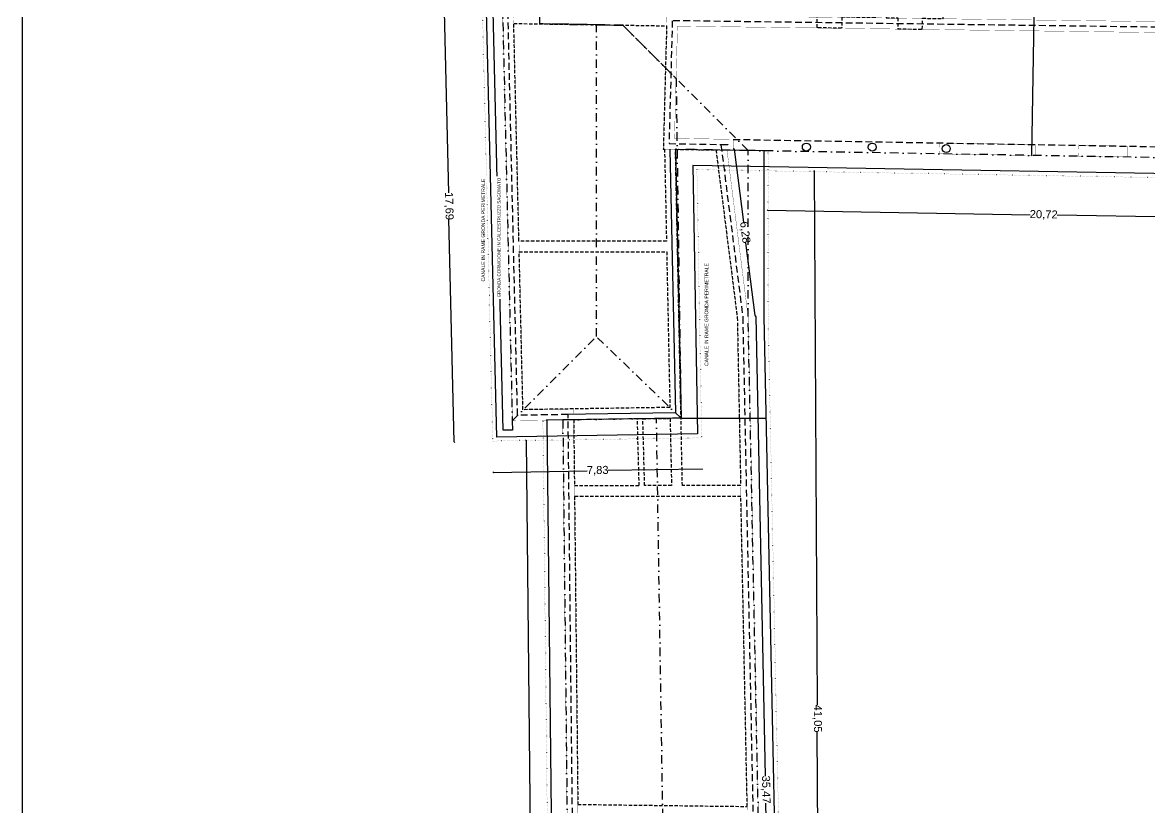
# Model space of a CAD drawing. Header units: millimetres. Extents: x 1607 to 8094, y 411 to 16262.
# Drawn here: x 1607 to 5832, y 6486 to 9427 of the extents above; entities that cross this region are included whole.
import ezdxf

# ---------------------------------------------------------------- set-up
doc = ezdxf.new("R2010")
doc.units = ezdxf.units.MM
for name, pattern in [('PUNTO', [0.25, 0, -0.25]), ('Punto e Tratto', [0.670278, 0.3175, -0.176389, 0, -0.176389]), ('TRATTEGGIATA', [19.05, 12.7, -6.35])]:
    doc.linetypes.add(name, pattern=pattern)
for name, color, linetype in [('00_CARPENTERIA CA', 7, 'Continuous'), ('00_CARPENTERIA TETTO', 5, 'Continuous'), ('00_STRUTTURE MURI', 1, 'Continuous'), ('B_QUOTE_100', 1, 'Continuous'), ('TESTO MEDIO', 2, 'Continuous')]:
    doc.layers.add(name, color=color, linetype=linetype)
doc.styles.add('ARIAL', font='arial.ttf')
doc.styles.get("Standard").update_dxf_attribs({"font": 'arial.ttf'})
doc.dimstyles.new('ARIAL', dxfattribs={"dimtxt": 7, "dimasz": 3, "dimexe": 0.18, "dimexo": 0.0625, "dimgap": 0.09, "dimtad": 0, "dimlfac": 0.01, "dimzin": 0, "dimtxsty": 'Standard', "dimblk": 'OBLIQUE', "dimcen": 0.09, "dimse1": 1, "dimse2": 1, "dimadec": 0, "dimazin": 0, "dimtfac": 1, "dimtofl": 0, "dimtmove": 0, "dimatfit": 3, "dimfxl": 1, "dimtolj": 1, "dimtzin": 0, "dimarcsym": 0})

# ---------------------------------------------------------------- blocks, each defined once
blk = doc.blocks.new('_OBLIQUE')
at = {"color": 0, "linetype": 'ByBlock'}
blk.add_line((-0.5, -0.5), (0.5, 0.5), dxfattribs=at)
blk = doc.blocks.new('*D583')
at = {"layer": 'B_QUOTE_100', "color": 0, "lineweight": -2, "transparency": 16777216}
for p, q in [((3183.9, 9623.9), (3203.8, 8789)), ((3226, 7855.6), (3206.1, 8690.4))]:
    blk.add_line(p, q, dxfattribs=at)
at = {"layer": 'Defpoints', "color": 0, "transparency": 16777216}
for p in [(3183.9, 9623.9), (3328.4, 9627.3), (3370.4, 7859)]:
    blk.add_point(p, dxfattribs=at)
at = {"layer": 'B_QUOTE_100', "color": 0, "lineweight": -2, "transparency": 16777216, "xscale": 3, "yscale": 3, "zscale": 3}
for p, rotation in [((3183.9, 9623.9), 91.361688259027), ((3226, 7855.6), 271.361688259027)]:
    blk.add_blockref('_OBLIQUE', p, dxfattribs=dict(at, rotation=rotation))
at = {"layer": 'B_QUOTE_100', "color": 0, "transparency": 16777216, "insert": (3205, 8739.7), "char_height": 30, "attachment_point": 5, "rotation": 271.3617}
blk.add_mtext('\\A1;17,69', dxfattribs=at)
blk = doc.blocks.new('*D584')
at = {"layer": 'B_QUOTE_100', "color": 0, "lineweight": -2, "transparency": 16777216}
for p, q in [((3372.2, 7741.8), (3724.7, 7747.2)), ((4155.1, 7753.8), (3802.6, 7748.4))]:
    blk.add_line(p, q, dxfattribs=at)
at = {"layer": 'Defpoints', "color": 0, "transparency": 16777216}
for p in [(3370.4, 7859), (4153.3, 7871), (4155.1, 7753.8)]:
    blk.add_point(p, dxfattribs=at)
at = {"layer": 'B_QUOTE_100', "color": 0, "lineweight": -2, "transparency": 16777216, "xscale": 3, "yscale": 3, "zscale": 3}
for p, rotation in [((3372.2, 7741.8), 180.8787690036696), ((4155.1, 7753.8), 0.8787690036696998)]:
    blk.add_blockref('_OBLIQUE', p, dxfattribs=dict(at, rotation=rotation))
at = {"layer": 'B_QUOTE_100', "color": 0, "transparency": 16777216, "insert": (3763.7, 7747.8), "char_height": 30, "attachment_point": 5, "rotation": 0.8788}
blk.add_mtext('\\A1;7,83', dxfattribs=at)
blk = doc.blocks.new('*D585')
at = {"layer": 'B_QUOTE_100', "color": 0, "lineweight": -2, "transparency": 16777216}
for p, q in [((4574.9, 8871.4), (4586.4, 6870.4)), ((4598.4, 4766.5), (4587, 6767.5))]:
    blk.add_line(p, q, dxfattribs=at)
at = {"layer": 'Defpoints', "color": 0, "transparency": 16777216}
for p in [(4453.1, 8870.7), (4574.9, 8871.4), (4476.6, 4765.8)]:
    blk.add_point(p, dxfattribs=at)
at = {"layer": 'B_QUOTE_100', "color": 0, "lineweight": -2, "transparency": 16777216, "xscale": 3, "yscale": 3, "zscale": 3}
for p, rotation in [((4574.9, 8871.4), 90.32828948123729), ((4598.4, 4766.5), 270.3282894812373)]:
    blk.add_blockref('_OBLIQUE', p, dxfattribs=dict(at, rotation=rotation))
at = {"layer": 'B_QUOTE_100', "color": 0, "transparency": 16777216, "insert": (4586.7, 6819), "char_height": 30, "attachment_point": 5, "rotation": 270.3283}
blk.add_mtext('\\A1;41,05', dxfattribs=at)
blk = doc.blocks.new('*D586')
at = {"layer": 'B_QUOTE_100', "color": 0, "lineweight": -2, "transparency": 16777216}
for p, q in [((4400, 8724.1), (5385, 8707.1)), ((6471.5, 8688.4), (5486.6, 8705.3))]:
    blk.add_line(p, q, dxfattribs=at)
at = {"layer": 'Defpoints', "color": 0, "transparency": 16777216}
for p in [(4402.6, 8871.6), (6474, 8835.9), (4400, 8724.1)]:
    blk.add_point(p, dxfattribs=at)
at = {"layer": 'B_QUOTE_100', "color": 0, "lineweight": -2, "transparency": 16777216, "xscale": 3, "yscale": 3, "zscale": 3}
for p, rotation in [((4400, 8724.1), 179.0120437991328), ((6471.5, 8688.4), 359.0120437991329)]:
    blk.add_blockref('_OBLIQUE', p, dxfattribs=dict(at, rotation=rotation))
at = {"layer": 'B_QUOTE_100', "color": 0, "transparency": 16777216, "insert": (5435.8, 8706.2), "char_height": 30, "attachment_point": 5, "rotation": 359.012}
blk.add_mtext('\\A1;20,72', dxfattribs=at)
blk = doc.blocks.new('*D600')
at = {"layer": 'B_QUOTE_100', "color": 0, "lineweight": -2, "transparency": 16777216}
for p, q in [((5414.4, 10320.4), (5403.5, 9671.3)), ((5391, 8929.5), (5401.9, 9578.5))]:
    blk.add_line(p, q, dxfattribs=at)
at = {"layer": 'Defpoints', "color": 0, "transparency": 16777216}
for p in [(5414.4, 10320.4), (5506, 10318.8), (5482.6, 8928)]:
    blk.add_point(p, dxfattribs=at)
at = {"layer": 'B_QUOTE_100', "color": 0, "lineweight": -2, "transparency": 16777216, "xscale": 3, "yscale": 3, "zscale": 3}
for p, rotation in [((5414.4, 10320.4), 89.03682458559751), ((5391, 8929.5), 269.0368245855975)]:
    blk.add_blockref('_OBLIQUE', p, dxfattribs=dict(at, rotation=rotation))
at = {"layer": 'B_QUOTE_100', "color": 0, "transparency": 16777216, "insert": (5402.7, 9624.9), "char_height": 30, "attachment_point": 5, "rotation": 89.0368}
blk.add_mtext('\\A1;13,91', dxfattribs=at)
blk = doc.blocks.new('*D603')
at = {"layer": 'B_QUOTE_100', "color": 0, "lineweight": -2, "transparency": 16777216}
for p, q in [((4356.7, 8326.4), (4391.9, 6603.7)), ((4429.3, 4779.7), (4394, 6502.3))]:
    blk.add_line(p, q, dxfattribs=at)
at = {"layer": 'Defpoints', "color": 0, "transparency": 16777216}
for p in [(4327.6, 8325.8), (4356.7, 8326.4), (4400.1, 4779.1)]:
    blk.add_point(p, dxfattribs=at)
at = {"layer": 'B_QUOTE_100', "color": 0, "lineweight": -2, "transparency": 16777216, "xscale": 3, "yscale": 3, "zscale": 3}
for p, rotation in [((4356.7, 8326.4), 91.17172959390736), ((4429.3, 4779.7), 271.1717295939073)]:
    blk.add_blockref('_OBLIQUE', p, dxfattribs=dict(at, rotation=rotation))
at = {"layer": 'B_QUOTE_100', "color": 0, "transparency": 16777216, "insert": (4393, 6553), "char_height": 30, "attachment_point": 5, "rotation": 271.1717}
blk.add_mtext('\\A1;35,47', dxfattribs=at)
blk = doc.blocks.new('*D604')
at = {"layer": 'B_QUOTE_100', "color": 0, "lineweight": -2, "transparency": 16777216}
for p, q in [((4275.1, 8952.5), (4309.7, 8679.7)), ((4354.2, 8329.1), (4319.6, 8602))]:
    blk.add_line(p, q, dxfattribs=at)
at = {"layer": 'Defpoints', "color": 0, "transparency": 16777216}
for p in [(4248.4, 8949.1), (4327.6, 8325.8), (4354.2, 8329.1)]:
    blk.add_point(p, dxfattribs=at)
at = {"layer": 'B_QUOTE_100', "color": 0, "lineweight": -2, "transparency": 16777216, "xscale": 3, "yscale": 3, "zscale": 3}
for p, rotation in [((4275.1, 8952.5), 97.23387880874779), ((4354.2, 8329.1), 277.2338788087478)]:
    blk.add_blockref('_OBLIQUE', p, dxfattribs=dict(at, rotation=rotation))
at = {"layer": 'B_QUOTE_100', "color": 0, "transparency": 16777216, "insert": (4314.6, 8640.8), "char_height": 30, "attachment_point": 5, "rotation": 277.2339}
blk.add_mtext('\\A1;6,28', dxfattribs=at)
blk = doc.blocks.new('*D618')
at = {"layer": 'B_QUOTE_100', "color": 0, "lineweight": -2, "transparency": 16777216}
for p, q in [((3495, 7861.2), (3511.4, 6354)), ((3528.9, 4745.4), (3512.5, 6252.6))]:
    blk.add_line(p, q, dxfattribs=at)
at = {"layer": 'Defpoints', "color": 0, "transparency": 16777216}
for p in [(3495, 7861.2), (3559.1, 7861.9), (3593.1, 4746.1)]:
    blk.add_point(p, dxfattribs=at)
at = {"layer": 'B_QUOTE_100', "color": 0, "lineweight": -2, "transparency": 16777216, "xscale": 3, "yscale": 3, "zscale": 3}
for p, rotation in [((3495, 7861.2), 90.62465690250956), ((3528.9, 4745.4), 270.6246569025096)]:
    blk.add_blockref('_OBLIQUE', p, dxfattribs=dict(at, rotation=rotation))
at = {"layer": 'B_QUOTE_100', "color": 0, "transparency": 16777216, "insert": (3512, 6303.3), "char_height": 30, "attachment_point": 5, "rotation": 270.6247}
blk.add_mtext('\\A1;31,16', dxfattribs=at)

msp = doc.modelspace()

# ---------------------------------------------------------------- linework, layer by layer
at = {"layer": '00_CARPENTERIA CA', "linetype": 'TRATTEGGIATA', "ltscale": 2}
for points in [[(3687.023, 4783.244), (3652.716, 7958.356), (3463.149, 7955.448), (3423.866, 9608.062), (3562.661, 9605.729), (3569.764, 10028.195), (3420.803, 10030.7), (3425.899, 10333.793), (3450.296, 10333.383), (3467.373, 12288.713), (4088.208, 12278.917), (4084.274, 12552.551), (4566.086, 12560.057), (4538.769, 14460.005), (5104.589, 14290.066), (5096.523, 12544.697), (7054.021, 12749.566), (7273.365, 10283.634), (7417.727, 9964.159), (7479.592, 8580.245), (7468.369, 7689.594), (7493.922, 7689.465), (7552.598, 4001.144)], [(6614.745, 4457.182), (6589.243, 7309.462), (6435.836, 7310.122), (6437.558, 7774.55), (6594.73, 7774.55), (6588.971, 8928.905), (6563.325, 8929.347), (6563.339, 8930.164), (6588.967, 8929.722), (6588.667, 8989.912), (6788.853, 8987.384), (6776.532, 9397.756), (4043.38, 9434.343), (4031.13, 8973.714), (4251.784, 8970.017), (4251.77, 8969.212), (4225.679, 8969.666), (4307.596, 8324.291), (4379.707, 4798.65)], [(4272.126, 8989.679), (6543.687, 8950.506)]]:
    msp.add_lwpolyline(points, dxfattribs=at)
at = {"layer": '00_CARPENTERIA TETTO', "color": 7, "linetype": 'PUNTO', "ltscale": 20}
for points in [[(5116.974, 12642.356), (7140.098, 12854.093), (7366.565, 10308.085), (7511.817, 9986.641), (7556.577, 8985.369), (6583.641, 8995.018), (6584.069, 8909.282), (6584.069, 8833.984), (4135.611, 8876.207)], [(4135.611, 8876.207), (4153.329, 7871.024), (3370.414, 7859.015), (3328.381, 9627.327), (3332.256, 10415.32), (3373.394, 12385.207), (3991.81, 12375.45), (3987.919, 12646.061), (4544.646, 12654.734)]]:
    msp.add_lwpolyline(points, dxfattribs=at)
at = {"layer": '00_CARPENTERIA TETTO'}
for points in [[(5116.904, 12627.267), (7126.507, 12837.589), (7351.849, 10304.224), (7496.96, 9983.091), (7540.884, 9000.525), (6568.566, 9010.168), (6569.069, 8909.245), (6569.069, 8849.245), (4120.339, 8891.473)], [(4120.339, 8891.473), (4138.066, 7885.791), (3385.057, 7874.241), (3343.382, 9627.468), (3347.255, 10415.127), (3388.079, 12369.974), (4007.031, 12360.208), (4003.133, 12631.296), (4544.861, 12639.736)], [(4034.401, 8952.062), (4054.803, 7965.302), (3632.616, 7958.827)], [(4055.175, 8952.491), (4076.009, 7944.846), (3632.934, 7938.05)], [(4076.009, 7944.846), (4395.506, 7944.846)]]:
    msp.add_lwpolyline(points, dxfattribs=at)
at = {"layer": '00_CARPENTERIA TETTO', "color": 4}
msp.add_lwpolyline([(3443.626, 7935.147), (3444.163, 7900.151), (3409.461, 7899.618), (3368.383, 9627.704), (3372.254, 10414.804), (3412.555, 12344.585), (4032.399, 12334.805), (4028.49, 12606.688), (4545.298, 12614.74)], dxfattribs=at)
at = {"layer": '00_CARPENTERIA TETTO', "linetype": 'Punto e Tratto', "ltscale": 100}
for points in [[(3826.715, 10346.456), (3826.715, 12085.317), (3447.549, 12309.028), (3430.473, 10353.719), (3406.238, 10354.126), (3400.47, 10011.039), (3403.376, 9628.409), (3443.626, 7935.147), (3758.858, 8250.565), (3758.808, 9419.22), (3546.661, 9422.487), (3555.144, 10351.632), (3826.715, 10346.456), (3826.715, 10346.456)], [(4034.613, 4770.97), (3984.039, 7943.436)]]:
    msp.add_lwpolyline(points, dxfattribs=at)
for points in [[(6569.069, 8909.245), (4327.57, 8947.856), (3857.73, 9417.696), (3546.661, 9422.487), (3546.708, 9846.58), (5867.324, 9814.245), (5867.324, 9431.202), (7020.102, 9415.181), (7037.03, 9005.508), (6568.566, 9010.168)], [(3758.858, 8250.565), (3758.808, 9419.22), (3857.73, 9417.696), (4057.628, 9217.798), (4076.009, 7944.84)], [(4400.111, 4779.099), (4327.57, 8325.759), (4327.57, 8947.899), (4055.175, 8952.491), (4076.009, 7944.846), (3632.934, 7938.05), (3667.243, 4762.799)]]:
    msp.add_lwpolyline(points, close=True, dxfattribs=at)
at = {"layer": '00_CARPENTERIA TETTO', "color": 7, "linetype": 'PUNTO', "ltscale": 20}
msp.add_lwpolyline([(4476.632, 4765.797), (4402.57, 8326.528), (4402.57, 8946.645), (4055.175, 8952.491), (4076.009, 7944.846), (3558.281, 7936.905), (3593.069, 4746.145)], close=True, dxfattribs=at)
at = {"layer": '00_CARPENTERIA TETTO'}
msp.add_lwpolyline([(4461.324, 4780.46), (4387.57, 8326.372), (4387.57, 8946.887), (4055.18, 8952.253), (4076.009, 7944.846), (3573.213, 7937.134), (3607.902, 4761.479)], close=True, dxfattribs=at)
at = {"layer": '00_STRUTTURE MURI', "const_width": 1}
for points in [[(3667.243, 4762.799), (3632.934, 7938.05), (3443.626, 7935.147), (3403.376, 9628.409), (3543, 9626.062), (3549.431, 10008.534), (3400.47, 10011.039), (3406.238, 10354.126), (3430.473, 10353.719), (3447.549, 12309.028), (4067.914, 12299.24), (4063.989, 12572.237), (4545.801, 12579.743), (4518.379, 14487.012), (5124.658, 14304.921), (5116.625, 12566.91), (7072.142, 12771.572), (7292.986, 10288.782), (7437.535, 9968.892), (7499.197, 8589.542), (7499.711, 8589.542), (7488.621, 7709.492), (7513.608, 7709.366), (7572.914, 3981.47)], [(3707.612, 4804.524), (3673.307, 7979.492), (3483.47, 7976.58), (3445.193, 9586.883), (3583.126, 9584.564), (3590.928, 10048.66), (3441.968, 10051.164), (3446.363, 10312.629), (3470.929, 10312.216), (3488.006, 12267.567), (4109.332, 12257.764), (4105.388, 12532.06), (4587.201, 12539.566), (4559.993, 14431.895), (5083.699, 14274.604), (5075.598, 12521.575), (7035.159, 12726.66), (7252.941, 10278.276), (7397.109, 9959.233), (7458.769, 8579.911), (7447.289, 7668.882), (7473.432, 7668.75), (7531.452, 4021.623)], [(6635.75, 4436.365), (6609.876, 7330.191), (6456.73, 7330.85), (6458.299, 7753.733), (6615.652, 7753.733), (6609.687, 8949.368), (6609.59, 8968.829), (6810.313, 8966.294), (6796.742, 9418.305), (4023.116, 9455.434), (4009.761, 8953.252), (4207.197, 8949.943), (4286.805, 8322.763), (4358.469, 4819)], [(6594.566, 4477.182), (6569.42, 7289.547), (6415.762, 7290.208), (6417.632, 7794.55), (6574.63, 7794.55), (6569.069, 8909.245), (6542.983, 8909.695), (6543.687, 8950.506), (6568.865, 8950.072), (6568.566, 9010.168), (6768.236, 9007.646), (6757.116, 9378.014), (4062.848, 9414.081), (4051.66, 8993.373), (4272.126, 8989.679), (4271.423, 8948.867), (4248.428, 8949.267), (4327.57, 8325.759)], [(4327.57, 8325.759), (4400.111, 4779.099)]]:
    msp.add_lwpolyline(points, dxfattribs=at)
at = {"layer": '00_STRUTTURE MURI', "linetype": 'TRATTEGGIATA'}
for points in [[(5059.452, 9442.43), (5063.861, 9866.094), (5084.27, 9866.094), (5084.27, 9759.332), (5197.018, 9757.437), (5205.855, 10283.048), (5084.27, 10285.092), (5084.27, 9957.934), (5063.861, 9957.934), (5063.861, 10285.435), (4983.237, 10286.79), (4983.237, 10327.614), (4892.097, 10329.146), (4891.411, 10288.334), (4856.767, 10288.917), (4845.044, 9445.41), (4889.412, 9444.793), (4888.845, 9403.98), (4980.676, 9402.703), (4981.243, 9443.517)], [(4455.241, 10295.667), (4815.955, 10289.603), (4804.23, 9445.977), (4678.873, 9447.719), (4678.291, 9405.842), (4586.476, 9408.182), (4587.043, 9448.996), (4441.041, 9451.025)], [(4299.707, 7691.978), (4081.237, 7691.978), (4055.175, 8952.491), (4207.195, 8949.955), (4287.055, 8321.749)], [(4034.352, 7985.03), (3483.47, 7976.58), (3469.414, 8567.911), (4022.3, 8567.911)], [(3932.833, 7942.65), (4035.195, 7944.22), (4040.411, 7691.978), (3939.724, 7691.978), (3932.833, 7942.65)], [(3912.425, 7942.337), (3673.748, 7938.676), (3676.413, 7691.978), (3919.307, 7691.978)], [(4300.542, 7651.161), (3676.854, 7651.161), (3689.321, 6497.316), (4324.299, 6489.616)]]:
    msp.add_lwpolyline(points, close=True, dxfattribs=at)
msp.add_lwpolyline([(4021.457, 8608.728), (3468.444, 8608.728), (3449.065, 9423.99), (4022.045, 9415.166), (4009.76, 8953.249), (4014.335, 8953.172), (4021.457, 8608.728)], dxfattribs=at)
at = {"layer": '00_STRUTTURE MURI', "const_width": 1}
for points in [[(5046.141, 8976.331), (5405.283, 8970.138), (5404.579, 8929.326), (5045.437, 8935.52)], [(5567.218, 8967.345), (5566.514, 8926.534), (5748.293, 8923.399), (5748.996, 8964.21)]]:
    msp.add_lwpolyline(points, close=True, dxfattribs=at)
at = {"layer": '00_STRUTTURE MURI'}
for centre in [(4545.909, 8960.875), (4792.929, 8960.627), (5070.554, 8955.159)]:
    msp.add_circle(centre, 15, dxfattribs=at)

# ---------------------------------------------------------------- dimensions: what is measured, and where the dimension line sits
at = {"layer": 'B_QUOTE_100'}
for p1, p2, distance, picture, middle in [((5482.608, 8927.96), (5505.991, 10318.825), 91.619, '*D600', (5402.694, 9624.932)), ((4248.445, 8949.133), (4327.57, 8325.759), 26.838, '*D604', (4314.632, 8640.825)), ((4476.632, 4765.797), (4453.111, 8870.732), -121.798, '*D585', (4586.667, 6818.962)), ((6474.039, 8835.881), (4402.57, 8871.603), 147.545, '*D586', (5435.761, 8706.219)), ((4400.111, 4779.099), (4327.57, 8325.759), -29.148, '*D603', (4392.983, 6553.025)), ((3370.414, 7859.015), (4153.329, 7871.024), -117.23, '*D584', (3763.67, 7747.803)), ((3593.069, 4746.145), (3559.098, 7861.909), 64.132, '*D618', (3511.955, 6303.328))]:
    dim = msp.add_aligned_dim(p1=p1, p2=p2, distance=distance, dimstyle='ARIAL', override={"dimtxt": 30}, dxfattribs=at)
    dim.commit()
    dim.dimension.update_dxf_attribs({"geometry": picture, "text_midpoint": middle})

# ---------------------------------------------------------------- next in the draw order: texts
at = {"layer": 'TESTO MEDIO', "char_height": 12, "attachment_point": 5, "rotation": 90, "line_spacing_factor": 0.967741, "style": 'ARIAL', "bg_fill": 3, "box_fill_scale": 1.5, "bg_fill_color": 256, "bg_fill_transparency": 0}
for s, insert in [('{\\H1.125x;\\C10;CANALE IN RAME GRONDA PERIMETRALE}', (3334.354, 8649.774)), ('{\\C10;GRONDA CORNICIONE IN CALCESTRUZZO SAGOMATO}', (3393.577, 8621.488)), ('{\\H1.125x;\\C10;CANALE IN RAME GRONDA PERIMETRALE}', (4171.496, 8333.108))]:
    msp.add_mtext(s, dxfattribs=dict(at, insert=insert))

# ---------------------------------------------------------------- next in the draw order: linework, layer by layer
at = {"layer": 'B_QUOTE_100'}
msp.add_lwpolyline([(1607.439, 14744.098), (8093.642, 14744.098), (8093.642, 3713.066), (1607.439, 3713.066)], close=True, dxfattribs=at)

# ---------------------------------------------------------------- next in the draw order: dimensions: what is measured, and where the dimension line sits
dim = msp.add_aligned_dim(p1=(3370.414, 7859.015), p2=(3328.381, 9627.327), distance=144.486, dimstyle='ARIAL', override={"dimtxt": 30}, dxfattribs=at)
dim.commit()
dim.dimension.update_dxf_attribs({"geometry": '*D583', "text_midpoint": (3204.952, 8739.737)})

doc.saveas('drawing.dxf')
